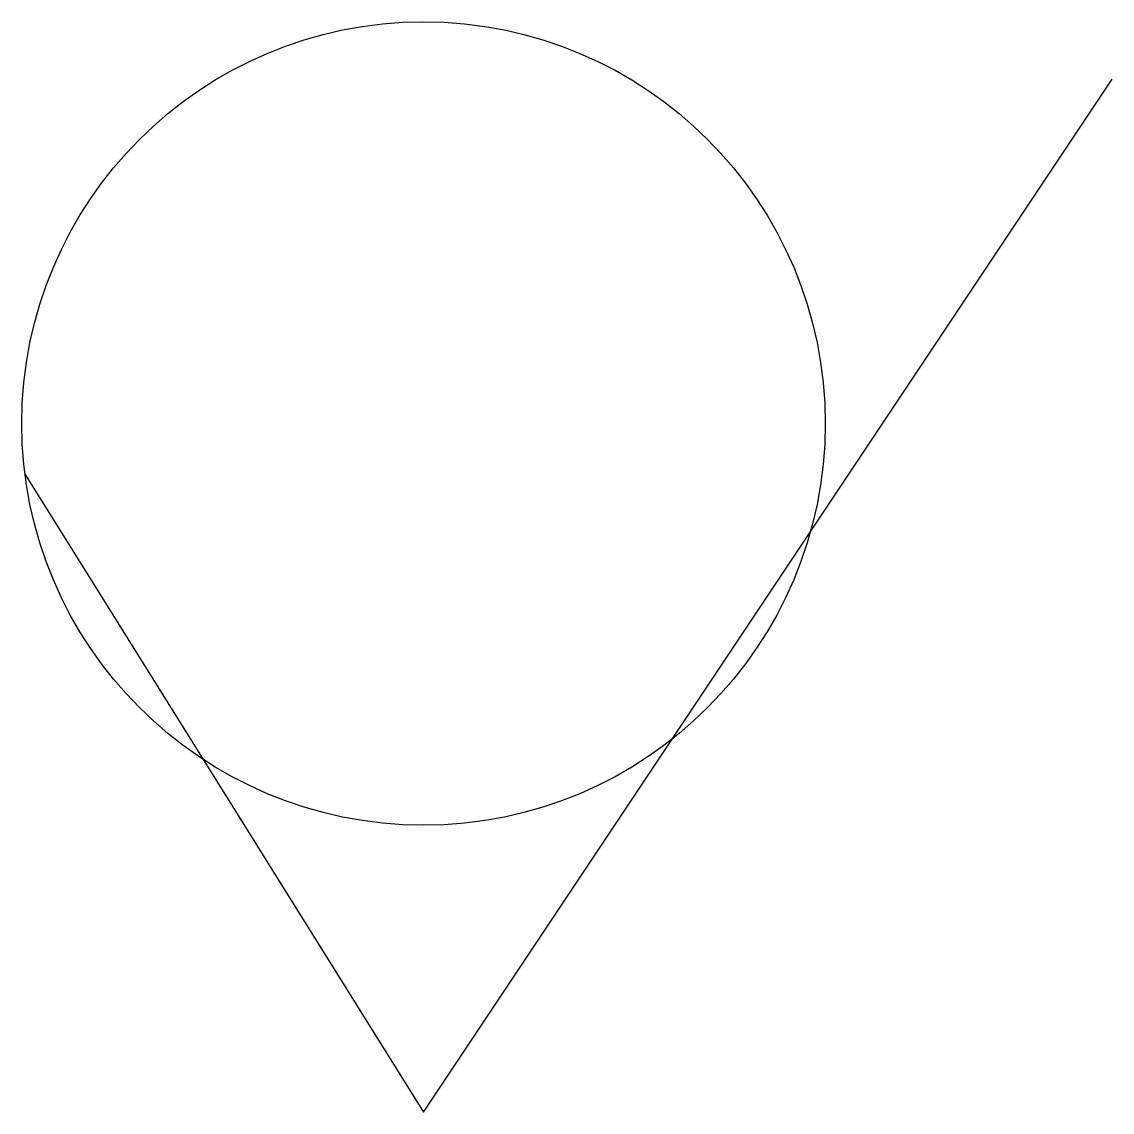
# Model space of a CAD drawing. Header units: millimetres. Extents: x 5 to 24, y 2 to 21.
import ezdxf

# ---------------------------------------------------------------- set-up
doc = ezdxf.new("R2010")
doc.units = ezdxf.units.MM
doc.layers.get('0').update_dxf_attribs({"lineweight": 25})

msp = doc.modelspace()

# ---------------------------------------------------------------- linework, layer by layer
at = {"flags": 128}
msp.add_lwpolyline([(5.057, 13.109), (12, 2), (24, 20)], dxfattribs=at)
msp.add_circle((12, 14), 7)

doc.saveas('drawing.dxf')
